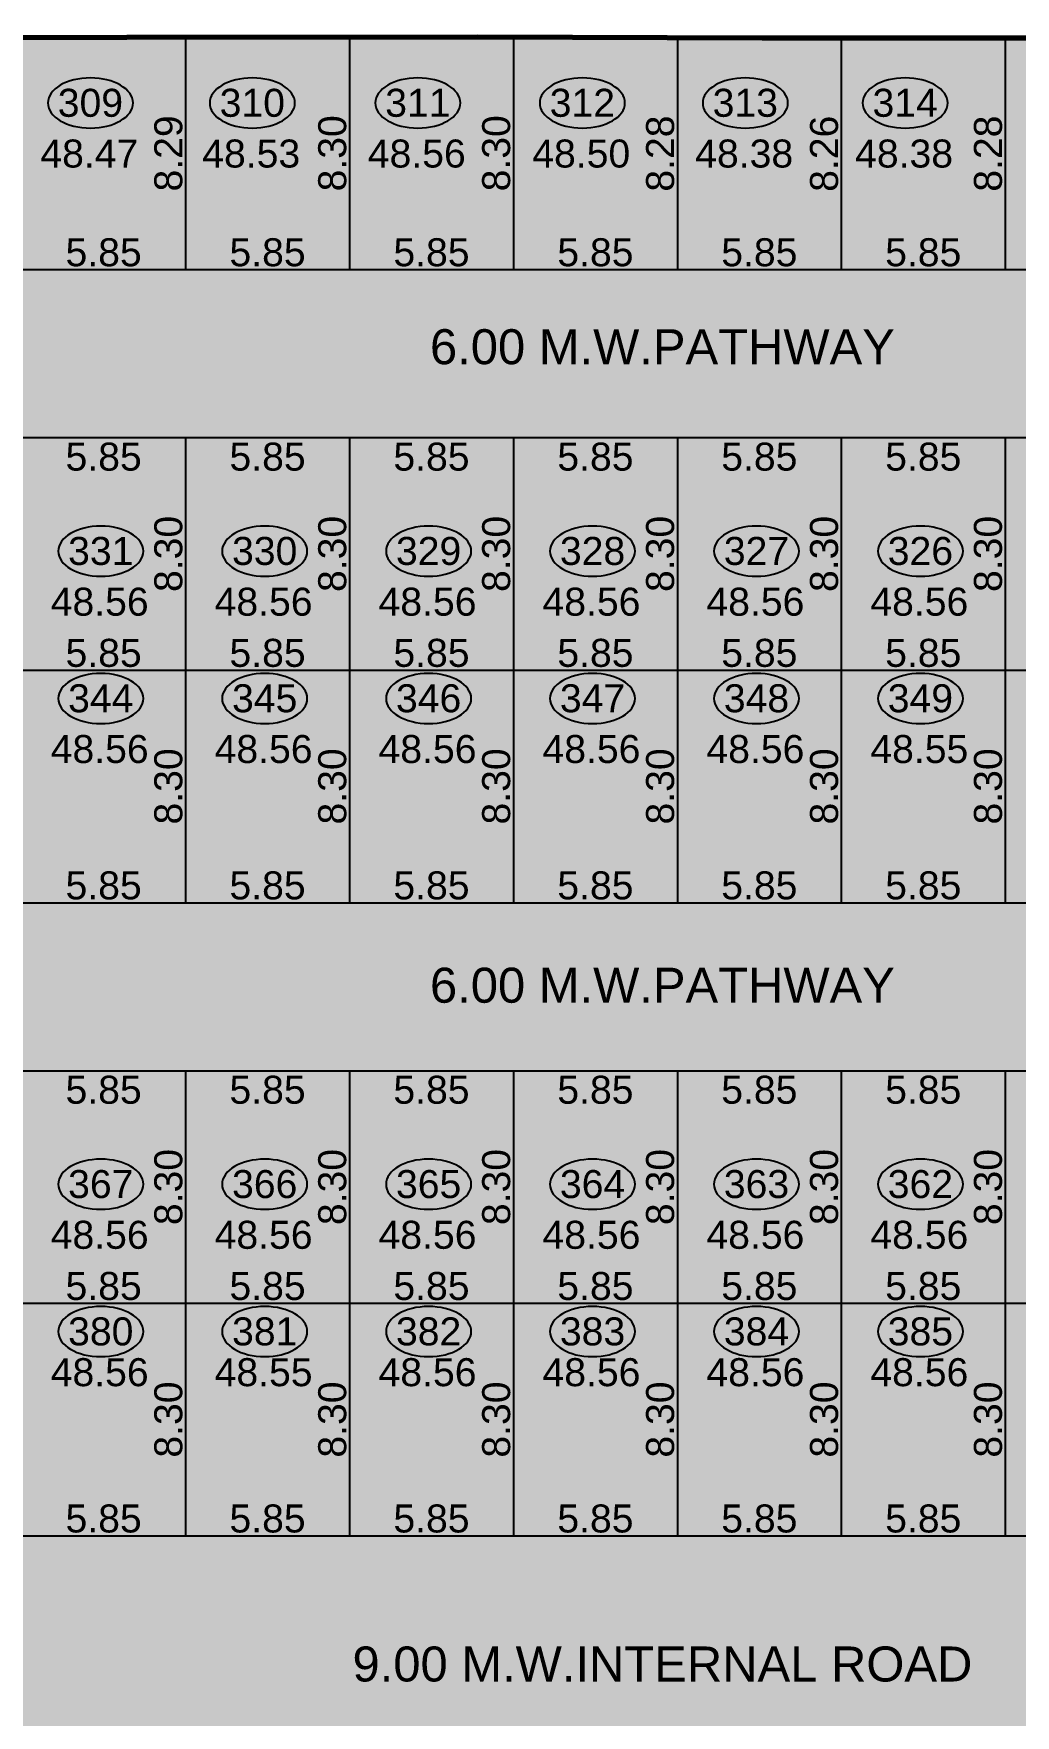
# Model space of a CAD drawing. Header units: millimetres. Extents: x 9625 to 10808, y -1607 to -1252.
# Drawn here: x 10635.9 to 10670.9, y -1374.4 to -1314.4 of the extents above; entities that cross this region are included whole.
import ezdxf

# ---------------------------------------------------------------- set-up
doc = ezdxf.new("R2010")
doc.units = ezdxf.units.MM
doc.header["$LTSCALE"] = 3
doc.header["$MEASUREMENT"] = 0
doc.header["$PDMODE"] = 35
doc.header["$PDSIZE"] = 1
doc.linetypes.add('HIDDEN', pattern=[0.375, 0.25, -0.125])
doc.layers.get('Defpoints').update_dxf_attribs({"linetype": 'HIDDEN'})
for name, color, linetype in [('DIM', 8, 'HIDDEN'), ('DIM1', 8, 'Continuous'), ('PLOT TEXT', 3, 'Continuous'), ('Text', 3, 'Continuous'), ('WALL', 6, 'Continuous')]:
    doc.layers.add(name, color=color, linetype=linetype)
doc.styles.add('ARIAL', font='arial.ttf')
doc.styles.get("Standard").update_dxf_attribs({"font": 'arial.ttf'})
doc.dimstyles.get("Standard").update_dxf_attribs({"dimtxt": 1, "dimasz": 0, "dimexe": 0, "dimexo": 0, "dimgap": 0.1, "dimtad": 1, "dimzin": 0, "dimdsep": 46, "dimtxsty": 'Standard', "dimcen": 0, "dimse1": 1, "dimse2": 1, "dimsd1": 1, "dimsd2": 1, "dimclrd": 256, "dimclre": 256, "dimclrt": 3, "dimadec": 0, "dimazin": 0, "dimtfac": 1, "dimtix": 1, "dimtofl": 0, "dimtmove": 2, "dimatfit": 3, "dimfxl": 1, "dimtolj": 1, "dimtzin": 0, "dimlwd": -1, "dimlwe": -1, "dimarcsym": 0})

# ---------------------------------------------------------------- blocks, each defined once
blk = doc.blocks.new('*D1300')
at = {"layer": 'Defpoints', "color": 0}
for p in [(10670.588, -1322.788), (10676.438, -1322.788), (10676.438, -1322.788)]:
    blk.add_point(p, dxfattribs=at)
at = {"layer": 'DIM1', "color": 3, "insert": (10673.513, -1322.177), "char_height": 1, "attachment_point": 5}
blk.add_mtext('\\A1;5.85', dxfattribs=at)
blk = doc.blocks.new('*D1299')
at = {"layer": 'Defpoints', "color": 0}
for p in [(10664.738, -1322.788), (10670.588, -1322.788), (10670.588, -1322.788)]:
    blk.add_point(p, dxfattribs=at)
at = {"layer": 'DIM1', "color": 3, "insert": (10667.663, -1322.177), "char_height": 1, "attachment_point": 5}
blk.add_mtext('\\A1;5.85', dxfattribs=at)
blk = doc.blocks.new('*D1298')
at = {"layer": 'Defpoints', "color": 0}
for p in [(10658.888, -1322.788), (10664.738, -1322.788), (10664.738, -1322.788)]:
    blk.add_point(p, dxfattribs=at)
at = {"layer": 'DIM1', "color": 3, "insert": (10661.813, -1322.177), "char_height": 1, "attachment_point": 5}
blk.add_mtext('\\A1;5.85', dxfattribs=at)
blk = doc.blocks.new('*D1297')
at = {"layer": 'Defpoints', "color": 0}
for p in [(10653.038, -1322.788), (10658.888, -1322.788), (10658.888, -1322.788)]:
    blk.add_point(p, dxfattribs=at)
at = {"layer": 'DIM1', "color": 3, "insert": (10655.963, -1322.177), "char_height": 1, "attachment_point": 5}
blk.add_mtext('\\A1;5.85', dxfattribs=at)
blk = doc.blocks.new('*D1296')
at = {"layer": 'Defpoints', "color": 0}
for p in [(10647.188, -1322.788), (10653.038, -1322.788), (10653.038, -1322.788)]:
    blk.add_point(p, dxfattribs=at)
at = {"layer": 'DIM1', "color": 3, "insert": (10650.113, -1322.177), "char_height": 1, "attachment_point": 5}
blk.add_mtext('\\A1;5.85', dxfattribs=at)
blk = doc.blocks.new('*D1295')
at = {"layer": 'Defpoints', "color": 0}
for p in [(10641.338, -1322.788), (10647.188, -1322.788), (10647.188, -1322.788)]:
    blk.add_point(p, dxfattribs=at)
at = {"layer": 'DIM1', "color": 3, "insert": (10644.263, -1322.177), "char_height": 1, "attachment_point": 5}
blk.add_mtext('\\A1;5.85', dxfattribs=at)
blk = doc.blocks.new('*D1294')
at = {"layer": 'Defpoints', "color": 0}
for p in [(10635.488, -1322.788), (10641.338, -1322.788), (10641.338, -1322.788)]:
    blk.add_point(p, dxfattribs=at)
at = {"layer": 'DIM1', "color": 3, "insert": (10638.413, -1322.177), "char_height": 1, "attachment_point": 5}
blk.add_mtext('\\A1;5.85', dxfattribs=at)
blk = doc.blocks.new('*D1282')
at = {"layer": 'Defpoints', "color": 0}
for p in [(10670.588, -1314.511), (10670.588, -1322.788), (10670.588, -1322.788)]:
    blk.add_point(p, dxfattribs=at)
at = {"layer": 'DIM1', "color": 3, "insert": (10669.978, -1318.65), "char_height": 1, "attachment_point": 5, "rotation": 90}
blk.add_mtext('\\A1;8.28', dxfattribs=at)
blk = doc.blocks.new('*D1281')
at = {"layer": 'Defpoints', "color": 0}
for p in [(10664.738, -1314.523), (10664.738, -1314.523), (10664.738, -1322.788)]:
    blk.add_point(p, dxfattribs=at)
at = {"layer": 'DIM1', "color": 3, "insert": (10664.128, -1318.655), "char_height": 1, "attachment_point": 5, "rotation": 90}
blk.add_mtext('\\A1;8.26', dxfattribs=at)
blk = doc.blocks.new('*D1280')
at = {"layer": 'Defpoints', "color": 0}
for p in [(10658.888, -1314.509), (10658.888, -1322.788), (10658.888, -1322.788)]:
    blk.add_point(p, dxfattribs=at)
at = {"layer": 'DIM1', "color": 3, "insert": (10658.278, -1318.648), "char_height": 1, "attachment_point": 5, "rotation": 90}
blk.add_mtext('\\A1;8.28', dxfattribs=at)
blk = doc.blocks.new('*D1279')
at = {"layer": 'Defpoints', "color": 0}
for p in [(10653.038, -1314.487), (10653.038, -1314.487), (10653.038, -1322.788)]:
    blk.add_point(p, dxfattribs=at)
at = {"layer": 'DIM1', "color": 3, "insert": (10652.428, -1318.637), "char_height": 1, "attachment_point": 5, "rotation": 90}
blk.add_mtext('\\A1;8.30', dxfattribs=at)
blk = doc.blocks.new('*D1278')
at = {"layer": 'Defpoints', "color": 0}
for p in [(10647.188, -1314.488), (10647.188, -1314.488), (10647.188, -1322.788)]:
    blk.add_point(p, dxfattribs=at)
at = {"layer": 'DIM1', "color": 3, "insert": (10646.578, -1318.638), "char_height": 1, "attachment_point": 5, "rotation": 90}
blk.add_mtext('\\A1;8.30', dxfattribs=at)
blk = doc.blocks.new('*D1277')
at = {"layer": 'Defpoints', "color": 0}
for p in [(10641.338, -1314.495), (10641.338, -1322.788), (10641.338, -1322.788)]:
    blk.add_point(p, dxfattribs=at)
at = {"layer": 'DIM1', "color": 3, "insert": (10640.728, -1318.641), "char_height": 1, "attachment_point": 5, "rotation": 90}
blk.add_mtext('\\A1;8.29', dxfattribs=at)
blk = doc.blocks.new('*D1244')
at = {"layer": 'Defpoints', "color": 0}
for p in [(10670.588, -1337.088), (10676.438, -1337.088), (10676.438, -1337.088)]:
    blk.add_point(p, dxfattribs=at)
at = {"layer": 'DIM1', "color": 3, "insert": (10673.513, -1336.477), "char_height": 1, "attachment_point": 5}
blk.add_mtext('\\A1;5.85', dxfattribs=at)
blk = doc.blocks.new('*D1243')
at = {"layer": 'Defpoints', "color": 0}
for p in [(10670.588, -1328.788), (10676.438, -1328.788), (10676.438, -1328.788)]:
    blk.add_point(p, dxfattribs=at)
at = {"layer": 'DIM1', "color": 3, "insert": (10673.513, -1329.472), "char_height": 1, "attachment_point": 5}
blk.add_mtext('\\A1;5.85', dxfattribs=at)
blk = doc.blocks.new('*D1240')
at = {"layer": 'Defpoints', "color": 0}
for p in [(10670.588, -1345.388), (10676.438, -1345.388), (10676.438, -1345.388)]:
    blk.add_point(p, dxfattribs=at)
at = {"layer": 'DIM1', "color": 3, "insert": (10673.513, -1344.777), "char_height": 1, "attachment_point": 5}
blk.add_mtext('\\A1;5.85', dxfattribs=at)
blk = doc.blocks.new('*D1239')
at = {"layer": 'Defpoints', "color": 0}
for p in [(10664.738, -1337.088), (10670.588, -1337.088), (10670.588, -1337.088)]:
    blk.add_point(p, dxfattribs=at)
at = {"layer": 'DIM1', "color": 3, "insert": (10667.663, -1336.477), "char_height": 1, "attachment_point": 5}
blk.add_mtext('\\A1;5.85', dxfattribs=at)
blk = doc.blocks.new('*D1238')
at = {"layer": 'Defpoints', "color": 0}
for p in [(10664.738, -1328.788), (10670.588, -1328.788), (10670.588, -1328.788)]:
    blk.add_point(p, dxfattribs=at)
at = {"layer": 'DIM1', "color": 3, "insert": (10667.663, -1329.472), "char_height": 1, "attachment_point": 5}
blk.add_mtext('\\A1;5.85', dxfattribs=at)
blk = doc.blocks.new('*D1237')
at = {"layer": 'Defpoints', "color": 0}
for p in [(10670.588, -1328.788), (10670.588, -1328.788), (10670.588, -1337.088)]:
    blk.add_point(p, dxfattribs=at)
at = {"layer": 'DIM1', "color": 3, "insert": (10669.978, -1332.938), "char_height": 1, "attachment_point": 5, "rotation": 90}
blk.add_mtext('\\A1;8.30', dxfattribs=at)
blk = doc.blocks.new('*D1236')
at = {"layer": 'Defpoints', "color": 0}
for p in [(10670.588, -1337.088), (10670.588, -1337.088), (10670.588, -1345.388)]:
    blk.add_point(p, dxfattribs=at)
at = {"layer": 'DIM1', "color": 3, "insert": (10669.978, -1341.238), "char_height": 1, "attachment_point": 5, "rotation": 90}
blk.add_mtext('\\A1;8.30', dxfattribs=at)
blk = doc.blocks.new('*D1235')
at = {"layer": 'Defpoints', "color": 0}
for p in [(10664.738, -1345.388), (10670.588, -1345.388), (10670.588, -1345.388)]:
    blk.add_point(p, dxfattribs=at)
at = {"layer": 'DIM1', "color": 3, "insert": (10667.663, -1344.777), "char_height": 1, "attachment_point": 5}
blk.add_mtext('\\A1;5.85', dxfattribs=at)
blk = doc.blocks.new('*D1234')
at = {"layer": 'Defpoints', "color": 0}
for p in [(10658.888, -1337.088), (10664.738, -1337.088), (10664.738, -1337.088)]:
    blk.add_point(p, dxfattribs=at)
at = {"layer": 'DIM1', "color": 3, "insert": (10661.813, -1336.477), "char_height": 1, "attachment_point": 5}
blk.add_mtext('\\A1;5.85', dxfattribs=at)
blk = doc.blocks.new('*D1233')
at = {"layer": 'Defpoints', "color": 0}
for p in [(10658.888, -1328.788), (10664.738, -1328.788), (10664.738, -1328.788)]:
    blk.add_point(p, dxfattribs=at)
at = {"layer": 'DIM1', "color": 3, "insert": (10661.813, -1329.472), "char_height": 1, "attachment_point": 5}
blk.add_mtext('\\A1;5.85', dxfattribs=at)
blk = doc.blocks.new('*D1232')
at = {"layer": 'Defpoints', "color": 0}
for p in [(10664.738, -1328.788), (10664.738, -1328.788), (10664.738, -1337.088)]:
    blk.add_point(p, dxfattribs=at)
at = {"layer": 'DIM1', "color": 3, "insert": (10664.128, -1332.938), "char_height": 1, "attachment_point": 5, "rotation": 90}
blk.add_mtext('\\A1;8.30', dxfattribs=at)
blk = doc.blocks.new('*D1231')
at = {"layer": 'Defpoints', "color": 0}
for p in [(10664.738, -1337.088), (10664.738, -1337.088), (10664.738, -1345.388)]:
    blk.add_point(p, dxfattribs=at)
at = {"layer": 'DIM1', "color": 3, "insert": (10664.128, -1341.238), "char_height": 1, "attachment_point": 5, "rotation": 90}
blk.add_mtext('\\A1;8.30', dxfattribs=at)
blk = doc.blocks.new('*D1230')
at = {"layer": 'Defpoints', "color": 0}
for p in [(10658.888, -1345.388), (10664.738, -1345.388), (10664.738, -1345.388)]:
    blk.add_point(p, dxfattribs=at)
at = {"layer": 'DIM1', "color": 3, "insert": (10661.813, -1344.777), "char_height": 1, "attachment_point": 5}
blk.add_mtext('\\A1;5.85', dxfattribs=at)
blk = doc.blocks.new('*D1229')
at = {"layer": 'Defpoints', "color": 0}
for p in [(10653.038, -1337.088), (10658.888, -1337.088), (10658.888, -1337.088)]:
    blk.add_point(p, dxfattribs=at)
at = {"layer": 'DIM1', "color": 3, "insert": (10655.963, -1336.477), "char_height": 1, "attachment_point": 5}
blk.add_mtext('\\A1;5.85', dxfattribs=at)
blk = doc.blocks.new('*D1228')
at = {"layer": 'Defpoints', "color": 0}
for p in [(10653.038, -1328.788), (10658.888, -1328.788), (10658.888, -1328.788)]:
    blk.add_point(p, dxfattribs=at)
at = {"layer": 'DIM1', "color": 3, "insert": (10655.963, -1329.472), "char_height": 1, "attachment_point": 5}
blk.add_mtext('\\A1;5.85', dxfattribs=at)
blk = doc.blocks.new('*D1227')
at = {"layer": 'Defpoints', "color": 0}
for p in [(10658.888, -1328.788), (10658.888, -1328.788), (10658.888, -1337.088)]:
    blk.add_point(p, dxfattribs=at)
at = {"layer": 'DIM1', "color": 3, "insert": (10658.278, -1332.938), "char_height": 1, "attachment_point": 5, "rotation": 90}
blk.add_mtext('\\A1;8.30', dxfattribs=at)
blk = doc.blocks.new('*D1226')
at = {"layer": 'Defpoints', "color": 0}
for p in [(10658.888, -1337.088), (10658.888, -1337.088), (10658.888, -1345.388)]:
    blk.add_point(p, dxfattribs=at)
at = {"layer": 'DIM1', "color": 3, "insert": (10658.278, -1341.238), "char_height": 1, "attachment_point": 5, "rotation": 90}
blk.add_mtext('\\A1;8.30', dxfattribs=at)
blk = doc.blocks.new('*D1225')
at = {"layer": 'Defpoints', "color": 0}
for p in [(10653.038, -1345.388), (10658.888, -1345.388), (10658.888, -1345.388)]:
    blk.add_point(p, dxfattribs=at)
at = {"layer": 'DIM1', "color": 3, "insert": (10655.963, -1344.777), "char_height": 1, "attachment_point": 5}
blk.add_mtext('\\A1;5.85', dxfattribs=at)
blk = doc.blocks.new('*D1224')
at = {"layer": 'Defpoints', "color": 0}
for p in [(10647.188, -1337.088), (10653.038, -1337.088), (10653.038, -1337.088)]:
    blk.add_point(p, dxfattribs=at)
at = {"layer": 'DIM1', "color": 3, "insert": (10650.113, -1336.477), "char_height": 1, "attachment_point": 5}
blk.add_mtext('\\A1;5.85', dxfattribs=at)
blk = doc.blocks.new('*D1223')
at = {"layer": 'Defpoints', "color": 0}
for p in [(10647.188, -1328.788), (10653.038, -1328.788), (10653.038, -1328.788)]:
    blk.add_point(p, dxfattribs=at)
at = {"layer": 'DIM1', "color": 3, "insert": (10650.113, -1329.472), "char_height": 1, "attachment_point": 5}
blk.add_mtext('\\A1;5.85', dxfattribs=at)
blk = doc.blocks.new('*D1222')
at = {"layer": 'Defpoints', "color": 0}
for p in [(10653.038, -1328.788), (10653.038, -1328.788), (10653.038, -1337.088)]:
    blk.add_point(p, dxfattribs=at)
at = {"layer": 'DIM1', "color": 3, "insert": (10652.428, -1332.938), "char_height": 1, "attachment_point": 5, "rotation": 90}
blk.add_mtext('\\A1;8.30', dxfattribs=at)
blk = doc.blocks.new('*D1221')
at = {"layer": 'Defpoints', "color": 0}
for p in [(10653.038, -1337.088), (10653.038, -1337.088), (10653.038, -1345.388)]:
    blk.add_point(p, dxfattribs=at)
at = {"layer": 'DIM1', "color": 3, "insert": (10652.428, -1341.238), "char_height": 1, "attachment_point": 5, "rotation": 90}
blk.add_mtext('\\A1;8.30', dxfattribs=at)
blk = doc.blocks.new('*D1220')
at = {"layer": 'Defpoints', "color": 0}
for p in [(10647.188, -1345.388), (10653.038, -1345.388), (10653.038, -1345.388)]:
    blk.add_point(p, dxfattribs=at)
at = {"layer": 'DIM1', "color": 3, "insert": (10650.113, -1344.777), "char_height": 1, "attachment_point": 5}
blk.add_mtext('\\A1;5.85', dxfattribs=at)
blk = doc.blocks.new('*D1219')
at = {"layer": 'Defpoints', "color": 0}
for p in [(10641.338, -1337.088), (10647.188, -1337.088), (10647.188, -1337.088)]:
    blk.add_point(p, dxfattribs=at)
at = {"layer": 'DIM1', "color": 3, "insert": (10644.263, -1336.477), "char_height": 1, "attachment_point": 5}
blk.add_mtext('\\A1;5.85', dxfattribs=at)
blk = doc.blocks.new('*D1218')
at = {"layer": 'Defpoints', "color": 0}
for p in [(10641.338, -1328.788), (10647.188, -1328.788), (10647.188, -1328.788)]:
    blk.add_point(p, dxfattribs=at)
at = {"layer": 'DIM1', "color": 3, "insert": (10644.263, -1329.472), "char_height": 1, "attachment_point": 5}
blk.add_mtext('\\A1;5.85', dxfattribs=at)
blk = doc.blocks.new('*D1217')
at = {"layer": 'Defpoints', "color": 0}
for p in [(10647.188, -1328.788), (10647.188, -1328.788), (10647.188, -1337.088)]:
    blk.add_point(p, dxfattribs=at)
at = {"layer": 'DIM1', "color": 3, "insert": (10646.578, -1332.938), "char_height": 1, "attachment_point": 5, "rotation": 90}
blk.add_mtext('\\A1;8.30', dxfattribs=at)
blk = doc.blocks.new('*D1216')
at = {"layer": 'Defpoints', "color": 0}
for p in [(10647.188, -1337.088), (10647.188, -1337.088), (10647.188, -1345.388)]:
    blk.add_point(p, dxfattribs=at)
at = {"layer": 'DIM1', "color": 3, "insert": (10646.578, -1341.238), "char_height": 1, "attachment_point": 5, "rotation": 90}
blk.add_mtext('\\A1;8.30', dxfattribs=at)
blk = doc.blocks.new('*D1215')
at = {"layer": 'Defpoints', "color": 0}
for p in [(10641.338, -1345.388), (10647.188, -1345.388), (10647.188, -1345.388)]:
    blk.add_point(p, dxfattribs=at)
at = {"layer": 'DIM1', "color": 3, "insert": (10644.263, -1344.777), "char_height": 1, "attachment_point": 5}
blk.add_mtext('\\A1;5.85', dxfattribs=at)
blk = doc.blocks.new('*D1214')
at = {"layer": 'Defpoints', "color": 0}
for p in [(10635.488, -1337.088), (10641.338, -1337.088), (10641.338, -1337.088)]:
    blk.add_point(p, dxfattribs=at)
at = {"layer": 'DIM1', "color": 3, "insert": (10638.413, -1336.477), "char_height": 1, "attachment_point": 5}
blk.add_mtext('\\A1;5.85', dxfattribs=at)
blk = doc.blocks.new('*D1213')
at = {"layer": 'Defpoints', "color": 0}
for p in [(10635.488, -1328.788), (10641.338, -1328.788), (10641.338, -1328.788)]:
    blk.add_point(p, dxfattribs=at)
at = {"layer": 'DIM1', "color": 3, "insert": (10638.413, -1329.472), "char_height": 1, "attachment_point": 5}
blk.add_mtext('\\A1;5.85', dxfattribs=at)
blk = doc.blocks.new('*D1212')
at = {"layer": 'Defpoints', "color": 0}
for p in [(10641.338, -1328.788), (10641.338, -1328.788), (10641.338, -1337.088)]:
    blk.add_point(p, dxfattribs=at)
at = {"layer": 'DIM1', "color": 3, "insert": (10640.728, -1332.938), "char_height": 1, "attachment_point": 5, "rotation": 90}
blk.add_mtext('\\A1;8.30', dxfattribs=at)
blk = doc.blocks.new('*D1211')
at = {"layer": 'Defpoints', "color": 0}
for p in [(10641.338, -1337.088), (10641.338, -1337.088), (10641.338, -1345.388)]:
    blk.add_point(p, dxfattribs=at)
at = {"layer": 'DIM1', "color": 3, "insert": (10640.728, -1341.238), "char_height": 1, "attachment_point": 5, "rotation": 90}
blk.add_mtext('\\A1;8.30', dxfattribs=at)
blk = doc.blocks.new('*D1210')
at = {"layer": 'Defpoints', "color": 0}
for p in [(10635.488, -1345.388), (10641.338, -1345.388), (10641.338, -1345.388)]:
    blk.add_point(p, dxfattribs=at)
at = {"layer": 'DIM1', "color": 3, "insert": (10638.413, -1344.777), "char_height": 1, "attachment_point": 5}
blk.add_mtext('\\A1;5.85', dxfattribs=at)
blk = doc.blocks.new('*D1154')
at = {"layer": 'Defpoints', "color": 0}
for p in [(10670.588, -1351.388), (10676.438, -1351.388), (10676.438, -1351.388)]:
    blk.add_point(p, dxfattribs=at)
at = {"layer": 'DIM1', "color": 3, "insert": (10673.513, -1352.072), "char_height": 1, "attachment_point": 5}
blk.add_mtext('\\A1;5.85', dxfattribs=at)
blk = doc.blocks.new('*D1153')
at = {"layer": 'Defpoints', "color": 0}
for p in [(10670.588, -1359.688), (10676.438, -1359.688), (10676.438, -1359.688)]:
    blk.add_point(p, dxfattribs=at)
at = {"layer": 'DIM1', "color": 3, "insert": (10673.513, -1359.077), "char_height": 1, "attachment_point": 5}
blk.add_mtext('\\A1;5.85', dxfattribs=at)
blk = doc.blocks.new('*D1150')
at = {"layer": 'Defpoints', "color": 0}
for p in [(10670.588, -1367.988), (10676.438, -1367.988), (10676.438, -1367.988)]:
    blk.add_point(p, dxfattribs=at)
at = {"layer": 'DIM1', "color": 3, "insert": (10673.513, -1367.377), "char_height": 1, "attachment_point": 5}
blk.add_mtext('\\A1;5.85', dxfattribs=at)
blk = doc.blocks.new('*D1149')
at = {"layer": 'Defpoints', "color": 0}
for p in [(10664.738, -1351.388), (10670.588, -1351.388), (10670.588, -1351.388)]:
    blk.add_point(p, dxfattribs=at)
at = {"layer": 'DIM1', "color": 3, "insert": (10667.663, -1352.072), "char_height": 1, "attachment_point": 5}
blk.add_mtext('\\A1;5.85', dxfattribs=at)
blk = doc.blocks.new('*D1148')
at = {"layer": 'Defpoints', "color": 0}
for p in [(10664.738, -1359.688), (10670.588, -1359.688), (10670.588, -1359.688)]:
    blk.add_point(p, dxfattribs=at)
at = {"layer": 'DIM1', "color": 3, "insert": (10667.663, -1359.077), "char_height": 1, "attachment_point": 5}
blk.add_mtext('\\A1;5.85', dxfattribs=at)
blk = doc.blocks.new('*D1147')
at = {"layer": 'Defpoints', "color": 0}
for p in [(10670.588, -1351.388), (10670.588, -1351.388), (10670.588, -1359.688)]:
    blk.add_point(p, dxfattribs=at)
at = {"layer": 'DIM1', "color": 3, "insert": (10669.978, -1355.538), "char_height": 1, "attachment_point": 5, "rotation": 90}
blk.add_mtext('\\A1;8.30', dxfattribs=at)
blk = doc.blocks.new('*D1146')
at = {"layer": 'Defpoints', "color": 0}
for p in [(10670.588, -1359.688), (10670.588, -1359.688), (10670.588, -1367.988)]:
    blk.add_point(p, dxfattribs=at)
at = {"layer": 'DIM1', "color": 3, "insert": (10669.978, -1363.838), "char_height": 1, "attachment_point": 5, "rotation": 90}
blk.add_mtext('\\A1;8.30', dxfattribs=at)
blk = doc.blocks.new('*D1145')
at = {"layer": 'Defpoints', "color": 0}
for p in [(10664.738, -1367.988), (10670.588, -1367.988), (10670.588, -1367.988)]:
    blk.add_point(p, dxfattribs=at)
at = {"layer": 'DIM1', "color": 3, "insert": (10667.663, -1367.377), "char_height": 1, "attachment_point": 5}
blk.add_mtext('\\A1;5.85', dxfattribs=at)
blk = doc.blocks.new('*D1144')
at = {"layer": 'Defpoints', "color": 0}
for p in [(10658.888, -1351.388), (10664.738, -1351.388), (10664.738, -1351.388)]:
    blk.add_point(p, dxfattribs=at)
at = {"layer": 'DIM1', "color": 3, "insert": (10661.813, -1352.072), "char_height": 1, "attachment_point": 5}
blk.add_mtext('\\A1;5.85', dxfattribs=at)
blk = doc.blocks.new('*D1143')
at = {"layer": 'Defpoints', "color": 0}
for p in [(10658.888, -1359.688), (10664.738, -1359.688), (10664.738, -1359.688)]:
    blk.add_point(p, dxfattribs=at)
at = {"layer": 'DIM1', "color": 3, "insert": (10661.813, -1359.077), "char_height": 1, "attachment_point": 5}
blk.add_mtext('\\A1;5.85', dxfattribs=at)
blk = doc.blocks.new('*D1142')
at = {"layer": 'Defpoints', "color": 0}
for p in [(10664.738, -1351.388), (10664.738, -1351.388), (10664.738, -1359.688)]:
    blk.add_point(p, dxfattribs=at)
at = {"layer": 'DIM1', "color": 3, "insert": (10664.128, -1355.538), "char_height": 1, "attachment_point": 5, "rotation": 90}
blk.add_mtext('\\A1;8.30', dxfattribs=at)
blk = doc.blocks.new('*D1141')
at = {"layer": 'Defpoints', "color": 0}
for p in [(10664.738, -1359.688), (10664.738, -1359.688), (10664.738, -1367.988)]:
    blk.add_point(p, dxfattribs=at)
at = {"layer": 'DIM1', "color": 3, "insert": (10664.128, -1363.838), "char_height": 1, "attachment_point": 5, "rotation": 90}
blk.add_mtext('\\A1;8.30', dxfattribs=at)
blk = doc.blocks.new('*D1140')
at = {"layer": 'Defpoints', "color": 0}
for p in [(10658.888, -1367.988), (10664.738, -1367.988), (10664.738, -1367.988)]:
    blk.add_point(p, dxfattribs=at)
at = {"layer": 'DIM1', "color": 3, "insert": (10661.813, -1367.377), "char_height": 1, "attachment_point": 5}
blk.add_mtext('\\A1;5.85', dxfattribs=at)
blk = doc.blocks.new('*D1139')
at = {"layer": 'Defpoints', "color": 0}
for p in [(10653.038, -1351.388), (10658.888, -1351.388), (10658.888, -1351.388)]:
    blk.add_point(p, dxfattribs=at)
at = {"layer": 'DIM1', "color": 3, "insert": (10655.963, -1352.072), "char_height": 1, "attachment_point": 5}
blk.add_mtext('\\A1;5.85', dxfattribs=at)
blk = doc.blocks.new('*D1138')
at = {"layer": 'Defpoints', "color": 0}
for p in [(10653.038, -1359.688), (10658.888, -1359.688), (10658.888, -1359.688)]:
    blk.add_point(p, dxfattribs=at)
at = {"layer": 'DIM1', "color": 3, "insert": (10655.963, -1359.077), "char_height": 1, "attachment_point": 5}
blk.add_mtext('\\A1;5.85', dxfattribs=at)
blk = doc.blocks.new('*D1137')
at = {"layer": 'Defpoints', "color": 0}
for p in [(10658.888, -1351.388), (10658.888, -1351.388), (10658.888, -1359.688)]:
    blk.add_point(p, dxfattribs=at)
at = {"layer": 'DIM1', "color": 3, "insert": (10658.278, -1355.538), "char_height": 1, "attachment_point": 5, "rotation": 90}
blk.add_mtext('\\A1;8.30', dxfattribs=at)
blk = doc.blocks.new('*D1136')
at = {"layer": 'Defpoints', "color": 0}
for p in [(10658.888, -1359.688), (10658.888, -1359.688), (10658.888, -1367.988)]:
    blk.add_point(p, dxfattribs=at)
at = {"layer": 'DIM1', "color": 3, "insert": (10658.278, -1363.838), "char_height": 1, "attachment_point": 5, "rotation": 90}
blk.add_mtext('\\A1;8.30', dxfattribs=at)
blk = doc.blocks.new('*D1135')
at = {"layer": 'Defpoints', "color": 0}
for p in [(10653.038, -1367.988), (10658.888, -1367.988), (10658.888, -1367.988)]:
    blk.add_point(p, dxfattribs=at)
at = {"layer": 'DIM1', "color": 3, "insert": (10655.963, -1367.377), "char_height": 1, "attachment_point": 5}
blk.add_mtext('\\A1;5.85', dxfattribs=at)
blk = doc.blocks.new('*D1134')
at = {"layer": 'Defpoints', "color": 0}
for p in [(10647.188, -1351.388), (10653.038, -1351.388), (10653.038, -1351.388)]:
    blk.add_point(p, dxfattribs=at)
at = {"layer": 'DIM1', "color": 3, "insert": (10650.113, -1352.072), "char_height": 1, "attachment_point": 5}
blk.add_mtext('\\A1;5.85', dxfattribs=at)
blk = doc.blocks.new('*D1133')
at = {"layer": 'Defpoints', "color": 0}
for p in [(10647.188, -1359.688), (10653.038, -1359.688), (10653.038, -1359.688)]:
    blk.add_point(p, dxfattribs=at)
at = {"layer": 'DIM1', "color": 3, "insert": (10650.113, -1359.077), "char_height": 1, "attachment_point": 5}
blk.add_mtext('\\A1;5.85', dxfattribs=at)
blk = doc.blocks.new('*D1132')
at = {"layer": 'Defpoints', "color": 0}
for p in [(10653.038, -1351.388), (10653.038, -1351.388), (10653.038, -1359.688)]:
    blk.add_point(p, dxfattribs=at)
at = {"layer": 'DIM1', "color": 3, "insert": (10652.428, -1355.538), "char_height": 1, "attachment_point": 5, "rotation": 90}
blk.add_mtext('\\A1;8.30', dxfattribs=at)
blk = doc.blocks.new('*D1131')
at = {"layer": 'Defpoints', "color": 0}
for p in [(10653.038, -1359.688), (10653.038, -1359.688), (10653.038, -1367.988)]:
    blk.add_point(p, dxfattribs=at)
at = {"layer": 'DIM1', "color": 3, "insert": (10652.428, -1363.838), "char_height": 1, "attachment_point": 5, "rotation": 90}
blk.add_mtext('\\A1;8.30', dxfattribs=at)
blk = doc.blocks.new('*D1130')
at = {"layer": 'Defpoints', "color": 0}
for p in [(10647.188, -1367.988), (10653.038, -1367.988), (10653.038, -1367.988)]:
    blk.add_point(p, dxfattribs=at)
at = {"layer": 'DIM1', "color": 3, "insert": (10650.113, -1367.377), "char_height": 1, "attachment_point": 5}
blk.add_mtext('\\A1;5.85', dxfattribs=at)
blk = doc.blocks.new('*D1129')
at = {"layer": 'Defpoints', "color": 0}
for p in [(10641.338, -1351.388), (10647.188, -1351.388), (10647.188, -1351.388)]:
    blk.add_point(p, dxfattribs=at)
at = {"layer": 'DIM1', "color": 3, "insert": (10644.263, -1352.072), "char_height": 1, "attachment_point": 5}
blk.add_mtext('\\A1;5.85', dxfattribs=at)
blk = doc.blocks.new('*D1128')
at = {"layer": 'Defpoints', "color": 0}
for p in [(10641.338, -1359.688), (10647.188, -1359.688), (10647.188, -1359.688)]:
    blk.add_point(p, dxfattribs=at)
at = {"layer": 'DIM1', "color": 3, "insert": (10644.263, -1359.077), "char_height": 1, "attachment_point": 5}
blk.add_mtext('\\A1;5.85', dxfattribs=at)
blk = doc.blocks.new('*D1127')
at = {"layer": 'Defpoints', "color": 0}
for p in [(10647.188, -1351.388), (10647.188, -1351.388), (10647.188, -1359.688)]:
    blk.add_point(p, dxfattribs=at)
at = {"layer": 'DIM1', "color": 3, "insert": (10646.578, -1355.538), "char_height": 1, "attachment_point": 5, "rotation": 90}
blk.add_mtext('\\A1;8.30', dxfattribs=at)
blk = doc.blocks.new('*D1126')
at = {"layer": 'Defpoints', "color": 0}
for p in [(10647.188, -1359.688), (10647.188, -1359.688), (10647.188, -1367.988)]:
    blk.add_point(p, dxfattribs=at)
at = {"layer": 'DIM1', "color": 3, "insert": (10646.578, -1363.838), "char_height": 1, "attachment_point": 5, "rotation": 90}
blk.add_mtext('\\A1;8.30', dxfattribs=at)
blk = doc.blocks.new('*D1125')
at = {"layer": 'Defpoints', "color": 0}
for p in [(10641.338, -1367.988), (10647.188, -1367.988), (10647.188, -1367.988)]:
    blk.add_point(p, dxfattribs=at)
at = {"layer": 'DIM1', "color": 3, "insert": (10644.263, -1367.377), "char_height": 1, "attachment_point": 5}
blk.add_mtext('\\A1;5.85', dxfattribs=at)
blk = doc.blocks.new('*D1124')
at = {"layer": 'Defpoints', "color": 0}
for p in [(10635.488, -1351.388), (10641.338, -1351.388), (10641.338, -1351.388)]:
    blk.add_point(p, dxfattribs=at)
at = {"layer": 'DIM1', "color": 3, "insert": (10638.413, -1352.072), "char_height": 1, "attachment_point": 5}
blk.add_mtext('\\A1;5.85', dxfattribs=at)
blk = doc.blocks.new('*D1123')
at = {"layer": 'Defpoints', "color": 0}
for p in [(10635.488, -1359.688), (10641.338, -1359.688), (10641.338, -1359.688)]:
    blk.add_point(p, dxfattribs=at)
at = {"layer": 'DIM1', "color": 3, "insert": (10638.413, -1359.077), "char_height": 1, "attachment_point": 5}
blk.add_mtext('\\A1;5.85', dxfattribs=at)
blk = doc.blocks.new('*D1122')
at = {"layer": 'Defpoints', "color": 0}
for p in [(10641.338, -1351.388), (10641.338, -1351.388), (10641.338, -1359.688)]:
    blk.add_point(p, dxfattribs=at)
at = {"layer": 'DIM1', "color": 3, "insert": (10640.728, -1355.538), "char_height": 1, "attachment_point": 5, "rotation": 90}
blk.add_mtext('\\A1;8.30', dxfattribs=at)
blk = doc.blocks.new('*D1121')
at = {"layer": 'Defpoints', "color": 0}
for p in [(10641.338, -1359.688), (10641.338, -1359.688), (10641.338, -1367.988)]:
    blk.add_point(p, dxfattribs=at)
at = {"layer": 'DIM1', "color": 3, "insert": (10640.728, -1363.838), "char_height": 1, "attachment_point": 5, "rotation": 90}
blk.add_mtext('\\A1;8.30', dxfattribs=at)
blk = doc.blocks.new('*D1120')
at = {"layer": 'Defpoints', "color": 0}
for p in [(10635.488, -1367.988), (10641.338, -1367.988), (10641.338, -1367.988)]:
    blk.add_point(p, dxfattribs=at)
at = {"layer": 'DIM1', "color": 3, "insert": (10638.413, -1367.377), "char_height": 1, "attachment_point": 5}
blk.add_mtext('\\A1;5.85', dxfattribs=at)

msp = doc.modelspace()

# ---------------------------------------------------------------- hatches: boundary and pattern name
at = {"layer": 'DIM', "ltscale": 0.05}
h = msp.add_hatch(dxfattribs=at)
h.set_pattern_fill('DOTS', color=252, scale=10)
h.set_pattern_definition([(0, (1937.42874, 14.3402), (0.3125, 0.625), [0, -0.625])])
h.paths.add_polyline_path([(10591.3884, -1376.9876), (10591.3884, -1314.4448), (10595.2988, -1314.4441), (10598.0835, -1314.4605), (10609.3045, -1314.5265), (10612.2053, -1314.5255), (10618.4184, -1314.5638), (10627.9901, -1314.5332), (10639.2451, -1314.4973), (10651.7511, -1314.4821), (10661.9169, -1314.52), (10671.4261, -1314.5106), (10681.2453, -1314.4865), (10689.5005, -1314.4663), (10699.9333, -1314.3662), (10700.1772, -1318.8976), (10700.8669, -1331.7158), (10701.2049, -1340.0641), (10701.3391, -1344.2192), (10702.061, -1352.4772), (10702.156, -1357.49), (10702.3341, -1366.8477), (10702.6807, -1376.9876)])

# ---------------------------------------------------------------- linework, layer by layer
at = {"layer": 'PLOT TEXT', "extrusion": (0, 0, -1)}
for centre in [(10637.9419, -1316.842), (10643.7193, -1316.842), (10649.6271, -1316.842), (10655.4971, -1316.842), (10661.3119, -1316.842), (10667.0172, -1316.842), (10638.3114, -1332.8392), (10644.1614, -1332.8392), (10650.0114, -1332.8392), (10655.8614, -1332.8392), (10661.7114, -1332.8392), (10667.5614, -1332.8392), (10638.3114, -1338.0983), (10644.1614, -1338.0983), (10650.0114, -1338.0983), (10655.8614, -1338.0983), (10661.7114, -1338.0983), (10667.5614, -1338.0983), (10638.3114, -1355.4392), (10644.1614, -1355.4392), (10650.0114, -1355.4392), (10655.8614, -1355.4392), (10661.7114, -1355.4392), (10667.5614, -1355.4392), (10638.3114, -1360.6983), (10644.1614, -1360.6983), (10650.0114, -1360.6983), (10655.8614, -1360.6983), (10661.7114, -1360.6983), (10667.5614, -1360.6983)]:
    msp.add_ellipse(centre, major_axis=(1.5203, 0), ratio=0.5882805, dxfattribs=at)
at = {"layer": 'WALL', "lineweight": 25}
for p, q in [((10641.3384, -1314.4947), (10641.3384, -1322.7876)), ((10647.1884, -1314.4877), (10647.1884, -1322.7876)), ((10653.0384, -1314.4869), (10653.0384, -1322.7876)), ((10658.8884, -1314.5087), (10658.8884, -1322.7876)), ((10664.7384, -1314.5229), (10664.7384, -1322.7876)), ((10670.5884, -1314.5115), (10670.5884, -1322.7876)), ((10591.3884, -1322.7876), (10693.9884, -1322.7876)), ((10601.9084, -1328.7876), (10693.9884, -1328.7876)), ((10641.3384, -1328.7876), (10641.3384, -1345.3876)), ((10647.1884, -1328.7876), (10647.1884, -1345.3876)), ((10653.0384, -1328.7876), (10653.0384, -1345.3876)), ((10658.8884, -1328.7876), (10658.8884, -1345.3876)), ((10664.7384, -1328.7876), (10664.7384, -1345.3876)), ((10670.5884, -1328.7876), (10670.5884, -1345.3876)), ((10600.3884, -1337.0876), (10701.0844, -1337.0876)), ((10601.6418, -1345.3876), (10693.9884, -1345.3876)), ((10601.6418, -1351.3876), (10693.9884, -1351.3876)), ((10641.3384, -1351.3876), (10641.3384, -1367.9876)), ((10647.1884, -1351.3876), (10647.1884, -1367.9876)), ((10653.0384, -1351.3876), (10653.0384, -1367.9876)), ((10658.8884, -1351.3876), (10658.8884, -1367.9876)), ((10664.7384, -1351.3876), (10664.7384, -1367.9876)), ((10670.5884, -1351.3876), (10670.5884, -1367.9876)), ((10600.3884, -1359.6876), (10702.1978, -1359.6876)), ((10601.6418, -1367.9876), (10702.373, -1367.9876))]:
    msp.add_line(p, q, dxfattribs=at)
at = {"layer": 'WALL', "color": 4, "linetype": 'HIDDEN', "lineweight": 25}
msp.add_lwpolyline([(10591.3884, -1376.9876), (10591.3884, -1314.4448), (10595.2988, -1314.4441), (10598.0835, -1314.4605), (10609.3045, -1314.5265), (10612.2053, -1314.5255), (10618.4184, -1314.5638), (10627.9901, -1314.5332), (10639.2451, -1314.4973), (10651.7511, -1314.4821), (10661.9169, -1314.52), (10671.4261, -1314.5106), (10681.2453, -1314.4865), (10689.5005, -1314.4663), (10699.9333, -1314.3662), (10700.1772, -1318.8976), (10700.8669, -1331.7158), (10701.2049, -1340.0641), (10701.3391, -1344.2192), (10702.061, -1352.4772), (10702.156, -1357.49), (10702.3341, -1366.8477), (10702.6807, -1376.9876)], close=True, dxfattribs=at)
at = {"layer": 'WALL', "color": 5, "linetype": 'Continuous', "lineweight": 70}
msp.add_lwpolyline([(10627.9901, -1314.5332), (10639.2451, -1314.4973), (10651.7511, -1314.4821), (10661.9169, -1314.52), (10671.4261, -1314.5106), (10681.2453, -1314.4865), (10689.5005, -1314.4663), (10699.9333, -1314.3662), (10700.1772, -1318.8976), (10700.8669, -1331.7158), (10701.2049, -1340.0641), (10701.3391, -1344.2192), (10702.061, -1352.4772), (10702.156, -1357.49), (10702.3341, -1366.8477), (10702.7983, -1380.4269), (10703.2021, -1393.2202), (10703.641, -1401.9763), (10703.9203, -1407.5465), (10704.2357, -1413.84), (10704.5691, -1422.5784), (10704.7688, -1430.95)], dxfattribs=at)

# ---------------------------------------------------------------- texts
at = {"layer": 'PLOT TEXT', "linetype": 'Continuous', "char_height": 1, "attachment_point": 5, "style": 'ARIAL'}
for s, insert in [('\\A1;309', (10637.9419, -1316.842)), ('\\A1;310', (10643.7193, -1316.842)), ('\\A1;311', (10649.6271, -1316.842)), ('\\A1;312', (10655.4971, -1316.842)), ('\\A1;313', (10661.3119, -1316.842)), ('\\A1;314', (10667.0172, -1316.842)), ('\\A1;48.47', (10637.9026, -1318.6534)), ('\\A1;48.53', (10643.6799, -1318.6534)), ('\\A1;48.56', (10649.5877, -1318.6534)), ('\\A1;48.50', (10655.4577, -1318.6534)), ('\\A1;48.38', (10661.2725, -1318.6534)), ('\\A1;48.38', (10666.9779, -1318.6534)), ('\\A1;331', (10638.3114, -1332.8392)), ('\\A1;330', (10644.1614, -1332.8392)), ('\\A1;329', (10650.0114, -1332.8392)), ('\\A1;328', (10655.8614, -1332.8392)), ('\\A1;327', (10661.7114, -1332.8392)), ('\\A1;326', (10667.5614, -1332.8392)), ('\\A1;48.56', (10638.2721, -1334.6505)), ('\\A1;48.56', (10644.1221, -1334.6505)), ('\\A1;48.56', (10649.9721, -1334.6505)), ('\\A1;48.56', (10655.8221, -1334.6505)), ('\\A1;48.56', (10661.6721, -1334.6505)), ('\\A1;48.56', (10667.5221, -1334.6505)), ('\\A1;344', (10638.3114, -1338.0983)), ('\\A1;345', (10644.1614, -1338.0983)), ('\\A1;346', (10650.0114, -1338.0983)), ('\\A1;347', (10655.8614, -1338.0983)), ('\\A1;348', (10661.7114, -1338.0983)), ('\\A1;349', (10667.5614, -1338.0983)), ('\\A1;48.56', (10638.2721, -1339.9096)), ('\\A1;48.56', (10644.1221, -1339.9096)), ('\\A1;48.56', (10649.9721, -1339.9096)), ('\\A1;48.56', (10655.8221, -1339.9096)), ('\\A1;48.56', (10661.6721, -1339.9096)), ('\\A1;48.55', (10667.5221, -1339.9096)), ('\\A1;367', (10638.3114, -1355.4392)), ('\\A1;366', (10644.1614, -1355.4392)), ('\\A1;365', (10650.0114, -1355.4392)), ('\\A1;364', (10655.8614, -1355.4392)), ('\\A1;363', (10661.7114, -1355.4392)), ('\\A1;362', (10667.5614, -1355.4392)), ('\\A1;48.56', (10638.2721, -1357.2505)), ('\\A1;48.56', (10644.1221, -1357.2505)), ('\\A1;48.56', (10649.9721, -1357.2505)), ('\\A1;48.56', (10655.8221, -1357.2505)), ('\\A1;48.56', (10661.6721, -1357.2505)), ('\\A1;48.56', (10667.5221, -1357.2505)), ('\\A1;380', (10638.3114, -1360.6983)), ('\\A1;381', (10644.1614, -1360.6983)), ('\\A1;382', (10650.0114, -1360.6983)), ('\\A1;383', (10655.8614, -1360.6983)), ('\\A1;384', (10661.7114, -1360.6983)), ('\\A1;385', (10667.5614, -1360.6983)), ('\\A1;48.56', (10638.2721, -1362.1546)), ('\\A1;48.55', (10644.1221, -1362.1546)), ('\\A1;48.56', (10649.9721, -1362.1546)), ('\\A1;48.56', (10655.8221, -1362.1546)), ('\\A1;48.56', (10661.6721, -1362.1546)), ('\\A1;48.56', (10667.5221, -1362.1546))]:
    msp.add_mtext(s, dxfattribs=dict(at, insert=insert))
at = {"layer": 'Text', "linetype": 'Continuous', "char_height": 1.25, "attachment_point": 5, "style": 'ARIAL'}
for s, insert in [('\\A1;6.00 M.W.PATHWAY', (10658.3545, -1325.5508)), ('\\A1;6.00 M.W.PATHWAY', (10658.3545, -1348.3433)), ('\\A1;9.00 M.W.INTERNAL ROAD', (10658.3545, -1372.5733))]:
    msp.add_mtext(s, dxfattribs=dict(at, insert=insert))

# ---------------------------------------------------------------- dimensions: what is measured, and where the dimension line sits
at = {"layer": 'DIM1'}
for p1, p2, picture, middle in [((10641.3384, -1314.4947), (10641.3384, -1322.7876), '*D1277', (10640.7279, -1318.6412)), ((10647.1884, -1322.7876), (10647.1884, -1314.4877), '*D1278', (10646.5775, -1318.6376)), ((10653.0384, -1322.7876), (10653.0384, -1314.4869), '*D1279', (10652.4275, -1318.6373)), ((10658.8884, -1314.5087), (10658.8884, -1322.7876), '*D1280', (10658.2779, -1318.6482)), ((10664.7384, -1322.7876), (10664.7384, -1314.5229), '*D1281', (10664.1279, -1318.6553)), ((10670.5884, -1314.5115), (10670.5884, -1322.7876), '*D1282', (10669.9779, -1318.6496)), ((10635.4884, -1322.7876), (10641.3384, -1322.7876), '*D1294', (10638.4134, -1322.1771)), ((10641.3384, -1322.7876), (10647.1884, -1322.7876), '*D1295', (10644.2634, -1322.1771)), ((10647.1884, -1322.7876), (10653.0384, -1322.7876), '*D1296', (10650.1134, -1322.1771)), ((10653.0384, -1322.7876), (10658.8884, -1322.7876), '*D1297', (10655.9634, -1322.1771)), ((10658.8884, -1322.7876), (10664.7384, -1322.7876), '*D1298', (10661.8134, -1322.1771)), ((10664.7384, -1322.7876), (10670.5884, -1322.7876), '*D1299', (10667.6634, -1322.1771)), ((10670.5884, -1322.7876), (10676.4384, -1322.7876), '*D1300', (10673.5134, -1322.1771)), ((10641.3384, -1337.0876), (10641.3384, -1328.7876), '*D1212', (10640.7275, -1332.9376)), ((10647.1884, -1337.0876), (10647.1884, -1328.7876), '*D1217', (10646.5775, -1332.9376)), ((10653.0384, -1337.0876), (10653.0384, -1328.7876), '*D1222', (10652.4275, -1332.9376)), ((10658.8884, -1337.0876), (10658.8884, -1328.7876), '*D1227', (10658.2775, -1332.9376)), ((10664.7384, -1337.0876), (10664.7384, -1328.7876), '*D1232', (10664.1275, -1332.9376)), ((10670.5884, -1337.0876), (10670.5884, -1328.7876), '*D1237', (10669.9775, -1332.9376)), ((10635.4884, -1337.0876), (10641.3384, -1337.0876), '*D1214', (10638.4134, -1336.4771)), ((10641.3384, -1337.0876), (10647.1884, -1337.0876), '*D1219', (10644.2634, -1336.4771)), ((10647.1884, -1337.0876), (10653.0384, -1337.0876), '*D1224', (10650.1134, -1336.4771)), ((10653.0384, -1337.0876), (10658.8884, -1337.0876), '*D1229', (10655.9634, -1336.4771)), ((10658.8884, -1337.0876), (10664.7384, -1337.0876), '*D1234', (10661.8134, -1336.4771)), ((10664.7384, -1337.0876), (10670.5884, -1337.0876), '*D1239', (10667.6634, -1336.4771)), ((10670.5884, -1337.0876), (10676.4384, -1337.0876), '*D1244', (10673.5134, -1336.4771)), ((10641.3384, -1345.3876), (10641.3384, -1337.0876), '*D1211', (10640.7275, -1341.2376)), ((10647.1884, -1345.3876), (10647.1884, -1337.0876), '*D1216', (10646.5775, -1341.2376)), ((10653.0384, -1345.3876), (10653.0384, -1337.0876), '*D1221', (10652.4275, -1341.2376)), ((10658.8884, -1345.3876), (10658.8884, -1337.0876), '*D1226', (10658.2775, -1341.2376)), ((10664.7384, -1345.3876), (10664.7384, -1337.0876), '*D1231', (10664.1275, -1341.2376)), ((10670.5884, -1345.3876), (10670.5884, -1337.0876), '*D1236', (10669.9775, -1341.2376)), ((10635.4884, -1345.3876), (10641.3384, -1345.3876), '*D1210', (10638.4134, -1344.7771)), ((10641.3384, -1345.3876), (10647.1884, -1345.3876), '*D1215', (10644.2634, -1344.7771)), ((10647.1884, -1345.3876), (10653.0384, -1345.3876), '*D1220', (10650.1134, -1344.7771)), ((10653.0384, -1345.3876), (10658.8884, -1345.3876), '*D1225', (10655.9634, -1344.7771)), ((10658.8884, -1345.3876), (10664.7384, -1345.3876), '*D1230', (10661.8134, -1344.7771)), ((10664.7384, -1345.3876), (10670.5884, -1345.3876), '*D1235', (10667.6634, -1344.7771)), ((10670.5884, -1345.3876), (10676.4384, -1345.3876), '*D1240', (10673.5134, -1344.7771)), ((10641.3384, -1359.6876), (10641.3384, -1351.3876), '*D1122', (10640.7275, -1355.5376)), ((10647.1884, -1359.6876), (10647.1884, -1351.3876), '*D1127', (10646.5775, -1355.5376)), ((10653.0384, -1359.6876), (10653.0384, -1351.3876), '*D1132', (10652.4275, -1355.5376)), ((10658.8884, -1359.6876), (10658.8884, -1351.3876), '*D1137', (10658.2775, -1355.5376)), ((10664.7384, -1359.6876), (10664.7384, -1351.3876), '*D1142', (10664.1275, -1355.5376)), ((10670.5884, -1359.6876), (10670.5884, -1351.3876), '*D1147', (10669.9775, -1355.5376)), ((10635.4884, -1359.6876), (10641.3384, -1359.6876), '*D1123', (10638.4134, -1359.0771)), ((10641.3384, -1359.6876), (10647.1884, -1359.6876), '*D1128', (10644.2634, -1359.0771)), ((10647.1884, -1359.6876), (10653.0384, -1359.6876), '*D1133', (10650.1134, -1359.0771)), ((10653.0384, -1359.6876), (10658.8884, -1359.6876), '*D1138', (10655.9634, -1359.0771)), ((10658.8884, -1359.6876), (10664.7384, -1359.6876), '*D1143', (10661.8134, -1359.0771)), ((10664.7384, -1359.6876), (10670.5884, -1359.6876), '*D1148', (10667.6634, -1359.0771)), ((10670.5884, -1359.6876), (10676.4384, -1359.6876), '*D1153', (10673.5134, -1359.0771)), ((10641.3384, -1367.9876), (10641.3384, -1359.6876), '*D1121', (10640.7275, -1363.8376)), ((10647.1884, -1367.9876), (10647.1884, -1359.6876), '*D1126', (10646.5775, -1363.8376)), ((10653.0384, -1367.9876), (10653.0384, -1359.6876), '*D1131', (10652.4275, -1363.8376)), ((10658.8884, -1367.9876), (10658.8884, -1359.6876), '*D1136', (10658.2775, -1363.8376)), ((10664.7384, -1367.9876), (10664.7384, -1359.6876), '*D1141', (10664.1275, -1363.8376)), ((10670.5884, -1367.9876), (10670.5884, -1359.6876), '*D1146', (10669.9775, -1363.8376)), ((10635.4884, -1367.9876), (10641.3384, -1367.9876), '*D1120', (10638.4134, -1367.3771)), ((10641.3384, -1367.9876), (10647.1884, -1367.9876), '*D1125', (10644.2634, -1367.3771)), ((10647.1884, -1367.9876), (10653.0384, -1367.9876), '*D1130', (10650.1134, -1367.3771)), ((10653.0384, -1367.9876), (10658.8884, -1367.9876), '*D1135', (10655.9634, -1367.3771)), ((10658.8884, -1367.9876), (10664.7384, -1367.9876), '*D1140', (10661.8134, -1367.3771)), ((10664.7384, -1367.9876), (10670.5884, -1367.9876), '*D1145', (10667.6634, -1367.3771)), ((10670.5884, -1367.9876), (10676.4384, -1367.9876), '*D1150', (10673.5134, -1367.3771))]:
    dim = msp.add_aligned_dim(p1=p1, p2=p2, distance=0, dimstyle='Standard', dxfattribs=at)
    dim.commit()
    dim.dimension.update_dxf_attribs({"geometry": picture, "text_midpoint": middle})
for base, p1, p2, picture, middle in [((10641.3384, -1328.7876), (10635.4884, -1328.7876), (10641.3384, -1328.7876), '*D1213', (10638.4134, -1329.4717)), ((10647.1884, -1328.7876), (10641.3384, -1328.7876), (10647.1884, -1328.7876), '*D1218', (10644.2634, -1329.4717)), ((10653.0384, -1328.7876), (10647.1884, -1328.7876), (10653.0384, -1328.7876), '*D1223', (10650.1134, -1329.4717)), ((10658.8884, -1328.7876), (10653.0384, -1328.7876), (10658.8884, -1328.7876), '*D1228', (10655.9634, -1329.4717)), ((10664.7384, -1328.7876), (10658.8884, -1328.7876), (10664.7384, -1328.7876), '*D1233', (10661.8134, -1329.4717)), ((10670.5884, -1328.7876), (10664.7384, -1328.7876), (10670.5884, -1328.7876), '*D1238', (10667.6634, -1329.4717)), ((10676.4384, -1328.7876), (10670.5884, -1328.7876), (10676.4384, -1328.7876), '*D1243', (10673.5134, -1329.4717)), ((10641.3384, -1351.3876), (10635.4884, -1351.3876), (10641.3384, -1351.3876), '*D1124', (10638.4134, -1352.0717)), ((10647.1884, -1351.3876), (10641.3384, -1351.3876), (10647.1884, -1351.3876), '*D1129', (10644.2634, -1352.0717)), ((10653.0384, -1351.3876), (10647.1884, -1351.3876), (10653.0384, -1351.3876), '*D1134', (10650.1134, -1352.0717)), ((10658.8884, -1351.3876), (10653.0384, -1351.3876), (10658.8884, -1351.3876), '*D1139', (10655.9634, -1352.0717)), ((10664.7384, -1351.3876), (10658.8884, -1351.3876), (10664.7384, -1351.3876), '*D1144', (10661.8134, -1352.0717)), ((10670.5884, -1351.3876), (10664.7384, -1351.3876), (10670.5884, -1351.3876), '*D1149', (10667.6634, -1352.0717)), ((10676.4384, -1351.3876), (10670.5884, -1351.3876), (10676.4384, -1351.3876), '*D1154', (10673.5134, -1352.0717))]:
    dim = msp.add_linear_dim(base=base, p1=p1, p2=p2, angle=0, dimstyle='Standard', dxfattribs=at)
    dim.commit()
    dim.dimension.update_dxf_attribs({"geometry": picture, "text_midpoint": middle, "dimtype": 129})

doc.saveas('drawing.dxf')
